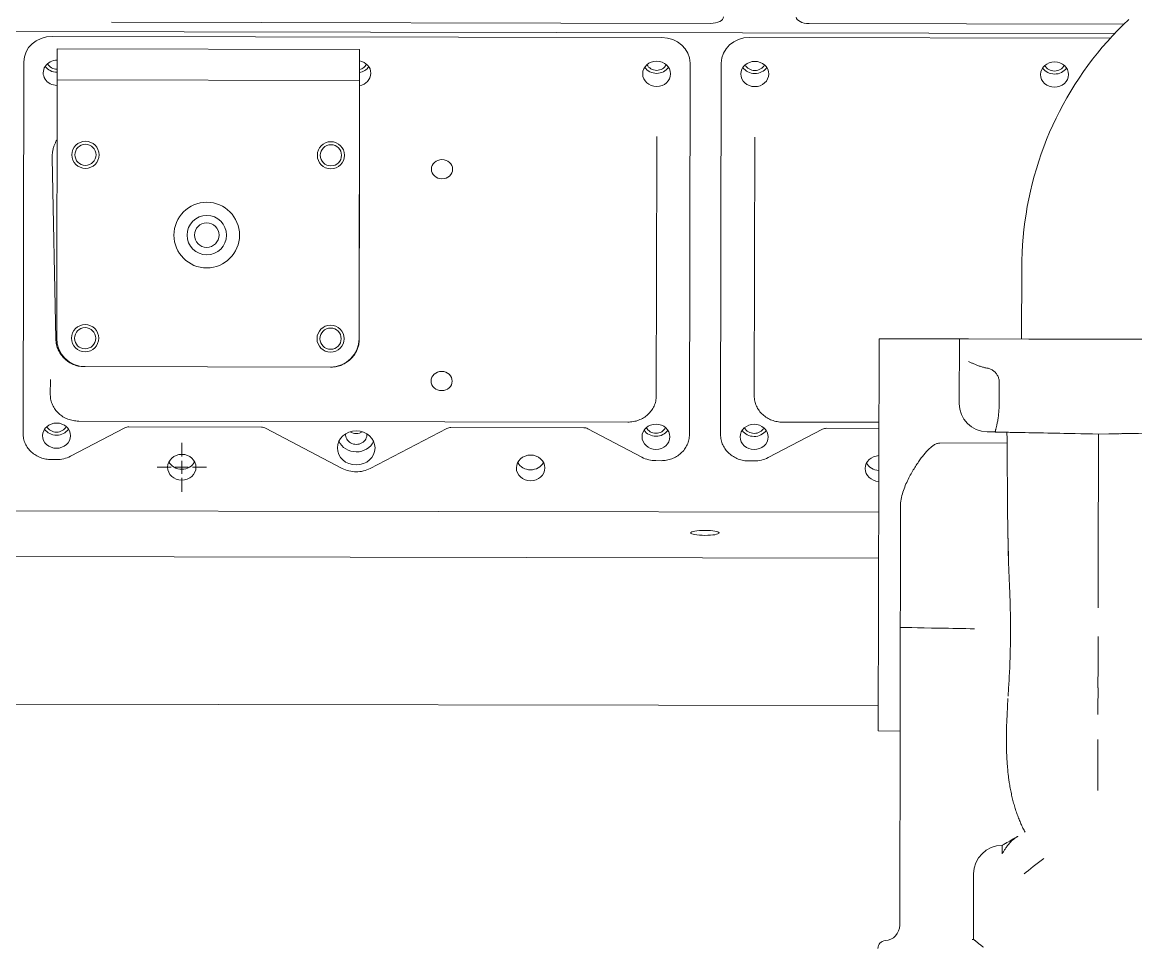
# Model space of a CAD drawing. Extents: x 766778 to 845620, y 133762 to 209800.
# Drawn here: x 785818.6 to 786249.5, y 190423.8 to 190782 of the extents above; entities that cross this region are included whole.
import ezdxf

# ---------------------------------------------------------------- set-up
doc = ezdxf.new("R2010")
doc.units = 0
doc.header["$MEASUREMENT"] = 0
doc.linetypes.add('CENTER', pattern=[2, 1.25, -0.25, 0.25, -0.25])
doc.layers.get('0').update_dxf_attribs({"color": 1, "linetype": 'CONTINUOUS'})
doc.layers.add('CENTER_LINES', color=1, linetype='CENTER')
doc.layers.add('LA-4748_SHOWN', color=2, linetype='CONTINUOUS', lineweight=53)

# ---------------------------------------------------------------- blocks, each defined once
blk = doc.blocks.new('ENGINE')
at = {"layer": 'CENTER_LINES', "color": 253, "linetype": 'Continuous', "lineweight": 5}
for p, q in [((944829.9, 205307.29), (944829.93, 205312.66)), ((944820.38, 205303.21), (944825.76, 205303.18)), ((944827.38, 205303.17), (944832.38, 205303.15)), ((944829.86, 205300.66), (944829.89, 205305.66)), ((944834.01, 205303.14), (944839.38, 205303.11)), ((944829.85, 205299.03), (944829.83, 205293.66))]:
    blk.add_line(p, q, dxfattribs=at)
at = {"layer": 'LA-4748_SHOWN', "color": 252, "lineweight": 5}
for p, q in [((945191.52, 205469.85), (943712.28, 205477.63)), ((945035.15, 205474.29), (944803.28, 205475.51)), ((945195.11, 205473.45), (945073.28, 205474.09)), ((945197.02, 205475.25), (945194.85, 205473.2)), ((944780.25, 205470.14), (945016.25, 205468.89)), ((945192.74, 205471.1), (945190.67, 205468.95)), ((945194.85, 205473.2), (945192.74, 205471.1)), ((945050.25, 205468.76), (945189.81, 205468.03)), ((945188.66, 205466.76), (945186.69, 205464.51)), ((945190.67, 205468.95), (945188.66, 205466.76)), ((944781.64, 205353.29), (944782.23, 205465.29)), ((944782.23, 205465.29), (944899.23, 205464.68)), ((944898.64, 205352.68), (944899.23, 205464.68)), ((945184.78, 205462.22), (945182.92, 205459.89)), ((945186.69, 205464.51), (945184.78, 205462.22)), ((944768.5, 205316.48), (944769.26, 205460.27)), ((945026.39, 205315.12), (945027.14, 205458.92)), ((945038.44, 205315.06), (945039.2, 205458.85)), ((945181.11, 205457.51), (945179.36, 205455.09)), ((945182.92, 205459.89), (945181.11, 205457.51)), ((944782.16, 205453.29), (944899.16, 205452.68)), ((945177.67, 205452.63), (945176.03, 205450.13)), ((945179.36, 205455.09), (945177.67, 205452.63)), ((945176.03, 205450.13), (945174.45, 205447.59)), ((945172.93, 205445.02), (945171.46, 205442.41)), ((945174.45, 205447.59), (945172.93, 205445.02)), ((945170.06, 205439.76), (945168.71, 205437.09)), ((945171.46, 205442.41), (945170.06, 205439.76)), ((945168.71, 205437.09), (945167.43, 205434.38)), ((945166.21, 205431.65), (945165.04, 205428.88)), ((945167.43, 205434.38), (945166.21, 205431.65)), ((944780.56, 205426.75), (944780.48, 205426.44)), ((944780.64, 205427.05), (944780.56, 205426.75)), ((944780.73, 205427.34), (944780.64, 205427.05)), ((944780.83, 205427.62), (944780.73, 205427.34)), ((944780.93, 205427.9), (944780.83, 205427.62)), ((944781.03, 205428.18), (944780.93, 205427.9)), ((944781.14, 205428.45), (944781.03, 205428.18)), ((944781.26, 205428.72), (944781.14, 205428.45)), ((944781.38, 205428.98), (944781.26, 205428.72)), ((944781.5, 205429.23), (944781.38, 205428.98)), ((944781.63, 205429.49), (944781.5, 205429.23)), ((944781.76, 205429.73), (944781.63, 205429.49)), ((944781.9, 205429.98), (944781.76, 205429.73)), ((944782.04, 205430.22), (944781.9, 205429.98)), ((945014.12, 205424.6), (945014.15, 205430.51)), ((945051.52, 205330.04), (945052.05, 205430.21)), ((945165.04, 205428.88), (945163.95, 205426.09)), ((944780.13, 205423.76), (944780.12, 205423.39)), ((944780.12, 205423.39), (944780.12, 205423.01)), ((944780.12, 205423.01), (944781.3, 205353.05)), ((944780.15, 205424.12), (944780.13, 205423.76)), ((944780.17, 205424.48), (944780.15, 205424.12)), ((944780.2, 205424.83), (944780.17, 205424.48)), ((944780.25, 205425.16), (944780.2, 205424.83)), ((944780.29, 205425.5), (944780.25, 205425.16)), ((944780.35, 205425.82), (944780.29, 205425.5)), ((944780.41, 205426.13), (944780.35, 205425.82)), ((944780.48, 205426.44), (944780.41, 205426.13)), ((944898.75, 205352.68), (944899.12, 205422.69)), ((944899.02, 205424.46), (944899.02, 205424.53)), ((944899.03, 205424.38), (944899.02, 205424.46)), ((944899.04, 205424.31), (944899.03, 205424.38)), ((944899.05, 205424.24), (944899.04, 205424.31)), ((944899.06, 205424.16), (944899.05, 205424.24)), ((944899.06, 205424.09), (944899.06, 205424.16)), ((944899.07, 205424.01), (944899.06, 205424.09)), ((944899.08, 205423.94), (944899.07, 205424.01)), ((944899.08, 205423.86), (944899.08, 205423.94)), ((944899.09, 205423.79), (944899.08, 205423.86)), ((944899.09, 205423.71), (944899.09, 205423.79)), ((944899.1, 205423.64), (944899.09, 205423.71)), ((944899.1, 205423.56), (944899.1, 205423.64)), ((944899.1, 205423.48), (944899.1, 205423.56)), ((944899.11, 205423.4), (944899.1, 205423.48)), ((944899.11, 205423.33), (944899.11, 205423.4)), ((944899.11, 205423.25), (944899.11, 205423.33)), ((944899.12, 205423.17), (944899.11, 205423.25)), ((944899.12, 205423.09), (944899.12, 205423.17)), ((944899.12, 205423.01), (944899.12, 205423.09)), ((944899.12, 205422.93), (944899.12, 205423.01)), ((944899.12, 205422.85), (944899.12, 205422.93)), ((944899.12, 205422.77), (944899.12, 205422.85)), ((944899.12, 205422.69), (944899.12, 205422.77)), ((945013.62, 205330.14), (945014.12, 205424.6)), ((945162.91, 205423.28), (945161.94, 205420.44)), ((945163.95, 205426.09), (945162.91, 205423.28)), ((945161.94, 205420.44), (945161.03, 205417.58)), ((945160.19, 205414.7), (945159.41, 205411.8)), ((945161.03, 205417.58), (945160.19, 205414.7)), ((945159.41, 205411.8), (945158.7, 205408.89)), ((945158.05, 205405.96), (945157.47, 205403.01)), ((945158.7, 205408.89), (945158.05, 205405.96)), ((945157.47, 205403.01), (945156.95, 205400.05)), ((945156.5, 205397.08), (945156.12, 205394.1)), ((945156.95, 205400.05), (945156.5, 205397.08)), ((945156.12, 205394.1), (945155.8, 205391.11)), ((945155.55, 205388.12), (945155.36, 205385.12)), ((945155.8, 205391.11), (945155.55, 205388.12)), ((945155.36, 205385.12), (945155.25, 205382.11)), ((945155.25, 205382.11), (945155.2, 205379.11)), ((945155.2, 205379.11), (945155.05, 205351.65)), ((944781.3, 205353.05), (944781.33, 205352.43)), ((944781.33, 205352.43), (944781.39, 205351.85)), ((944781.39, 205351.85), (944781.47, 205351.29)), ((944781.47, 205351.29), (944781.58, 205350.75)), ((944781.58, 205350.75), (944781.71, 205350.24)), ((944781.71, 205350.24), (944781.86, 205349.75)), ((944781.86, 205349.75), (944782.03, 205349.28)), ((944782.03, 205349.28), (944782.22, 205348.83)), ((944898.04, 205348.84), (944898.22, 205349.31)), ((944898.22, 205349.31), (944898.37, 205349.81)), ((944898.37, 205349.81), (944898.5, 205350.33)), ((944898.5, 205350.33), (944898.6, 205350.87)), ((944898.6, 205350.87), (944898.68, 205351.45)), ((944898.68, 205351.45), (944898.73, 205352.05)), ((944898.73, 205352.05), (944898.75, 205352.68)), ((945134.55, 205351.76), (945157.84, 205351.63)), ((944782.22, 205348.83), (944782.43, 205348.39)), ((944782.43, 205348.39), (944782.65, 205347.97)), ((944782.65, 205347.97), (944782.88, 205347.56)), ((944782.88, 205347.56), (944783.13, 205347.17)), ((944783.13, 205347.17), (944783.39, 205346.79)), ((944783.39, 205346.79), (944783.67, 205346.43)), ((944783.67, 205346.43), (944783.96, 205346.08)), ((944783.96, 205346.08), (944784.26, 205345.74)), ((944784.26, 205345.74), (944784.57, 205345.41)), ((944784.57, 205345.41), (944784.9, 205345.1)), ((944784.9, 205345.1), (944785.25, 205344.8)), ((944785.25, 205344.8), (944785.6, 205344.52)), ((944895.15, 205344.6), (944895.48, 205344.91)), ((944895.48, 205344.91), (944895.8, 205345.24)), ((944895.8, 205345.24), (944896.11, 205345.58)), ((944896.11, 205345.58), (944896.4, 205345.94)), ((944896.4, 205345.94), (944896.68, 205346.31)), ((944896.68, 205346.31), (944896.94, 205346.7)), ((944896.94, 205346.7), (944897.19, 205347.09)), ((944897.19, 205347.09), (944897.43, 205347.51)), ((944897.43, 205347.51), (944897.65, 205347.93)), ((944897.65, 205347.93), (944897.85, 205348.38)), ((944897.85, 205348.38), (944898.04, 205348.84)), ((944785.6, 205344.52), (944785.97, 205344.25)), ((944785.97, 205344.25), (944786.35, 205343.99)), ((944786.35, 205343.99), (944786.75, 205343.75)), ((944786.75, 205343.75), (944787.16, 205343.52)), ((944787.16, 205343.52), (944787.58, 205343.3)), ((944787.58, 205343.3), (944788.02, 205343.11)), ((944788.02, 205343.11), (944788.48, 205342.92)), ((944788.48, 205342.92), (944788.95, 205342.75)), ((944788.95, 205342.75), (944789.44, 205342.61)), ((944789.44, 205342.61), (944789.95, 205342.48)), ((944789.95, 205342.48), (944790.49, 205342.38)), ((944790.49, 205342.38), (944791.05, 205342.3)), ((944791.05, 205342.3), (944791.64, 205342.26)), ((944791.64, 205342.26), (944792.26, 205342.24)), ((944792.26, 205342.24), (944887.68, 205341.74)), ((944887.68, 205341.74), (944888.31, 205341.75)), ((944888.31, 205341.75), (944888.91, 205341.79)), ((944888.91, 205341.79), (944889.48, 205341.86)), ((944889.48, 205341.86), (944890.03, 205341.96)), ((944890.03, 205341.96), (944890.55, 205342.09)), ((944890.55, 205342.09), (944891.05, 205342.23)), ((944891.05, 205342.23), (944891.53, 205342.4)), ((944891.53, 205342.4), (944891.99, 205342.59)), ((944891.99, 205342.59), (944892.43, 205342.79)), ((944892.43, 205342.79), (944892.86, 205343)), ((944892.86, 205343), (944893.28, 205343.23)), ((944893.28, 205343.23), (944893.68, 205343.48)), ((944893.68, 205343.48), (944894.07, 205343.74)), ((944894.07, 205343.74), (944894.44, 205344.01)), ((944894.44, 205344.01), (944894.8, 205344.3)), ((944894.8, 205344.3), (944895.15, 205344.6)), ((945136.9, 205341.99), (945136.62, 205342.11)), ((945137.19, 205341.87), (945136.9, 205341.99)), ((945137.48, 205341.75), (945137.19, 205341.87)), ((945137.77, 205341.63), (945137.48, 205341.75)), ((945138.07, 205341.52), (945137.77, 205341.63)), ((945138.36, 205341.4), (945138.07, 205341.52)), ((945138.67, 205341.29), (945138.36, 205341.4)), ((945138.97, 205341.17), (945138.67, 205341.29)), ((945139.28, 205341.07), (945138.97, 205341.17)), ((945139.59, 205340.96), (945139.28, 205341.07)), ((945139.91, 205340.86), (945139.59, 205340.96)), ((945140.23, 205340.77), (945139.91, 205340.86)), ((945140.55, 205340.68), (945140.23, 205340.77)), ((945140.87, 205340.61), (945140.55, 205340.68)), ((945141.2, 205340.54), (945140.87, 205340.61)), ((945141.53, 205340.49), (945141.2, 205340.54)), ((945142.06, 205340.38), (945141.73, 205340.45)), ((945142.39, 205340.29), (945142.06, 205340.38)), ((944779.1, 205331.37), (944779.14, 205337.29)), ((945142.7, 205340.18), (945142.39, 205340.29)), ((945143, 205340.06), (945142.7, 205340.18)), ((945143.3, 205339.91), (945143, 205340.06)), ((945143.59, 205339.76), (945143.3, 205339.91)), ((945143.87, 205339.58), (945143.59, 205339.76)), ((945144.14, 205339.39), (945143.87, 205339.58)), ((945144.4, 205339.19), (945144.14, 205339.39)), ((945144.64, 205338.97), (945144.4, 205339.19)), ((945144.87, 205338.74), (945144.64, 205338.97)), ((945145.09, 205338.51), (945144.87, 205338.74)), ((945145.28, 205338.26), (945145.09, 205338.51)), ((945145.47, 205338), (945145.28, 205338.26)), ((945145.63, 205337.72), (945145.47, 205338)), ((945145.79, 205337.44), (945145.63, 205337.72)), ((945145.92, 205337.15), (945145.79, 205337.44)), ((945146.04, 205336.85), (945145.92, 205337.15)), ((945146.14, 205336.55), (945146.04, 205336.85)), ((945146.22, 205336.25), (945146.14, 205336.55)), ((945146.29, 205335.94), (945146.22, 205336.25)), ((945146.33, 205335.64), (945146.29, 205335.94)), ((945146.32, 205326.75), (945146.36, 205335.02)), ((945146.35, 205335.33), (945146.33, 205335.64)), ((945146.36, 205335.02), (945146.35, 205335.33)), ((944779.12, 205330.87), (944779.1, 205331.37)), ((944779.15, 205330.37), (944779.12, 205330.87)), ((944779.22, 205329.87), (944779.15, 205330.37)), ((944779.31, 205329.37), (944779.22, 205329.87)), ((944779.43, 205328.88), (944779.31, 205329.37)), ((944779.57, 205328.4), (944779.43, 205328.88)), ((944779.74, 205327.92), (944779.57, 205328.4)), ((944779.93, 205327.46), (944779.74, 205327.92)), ((944780.15, 205327), (944779.93, 205327.46)), ((944780.39, 205326.55), (944780.15, 205327)), ((944780.66, 205326.11), (944780.39, 205326.55)), ((944780.95, 205325.69), (944780.66, 205326.11)), ((944781.26, 205325.28), (944780.95, 205325.69)), ((944781.59, 205324.89), (944781.26, 205325.28)), ((944781.94, 205324.51), (944781.59, 205324.89)), ((944782.31, 205324.15), (944781.94, 205324.51)), ((944782.7, 205323.81), (944782.31, 205324.15)), ((944783.11, 205323.48), (944782.7, 205323.81)), ((944783.53, 205323.18), (944783.11, 205323.48)), ((944783.97, 205322.89), (944783.53, 205323.18)), ((945146.09, 205322.8), (945146.14, 205323.29)), ((945146.14, 205323.29), (945146.19, 205323.78)), ((945146.19, 205323.78), (945146.23, 205324.28)), ((945146.23, 205324.28), (945146.26, 205324.77)), ((945146.26, 205324.77), (945146.28, 205325.26)), ((945146.28, 205325.26), (945146.3, 205325.76)), ((945146.3, 205325.76), (945146.31, 205326.25)), ((945146.31, 205326.25), (945146.32, 205326.75)), ((944784.43, 205322.62), (944783.97, 205322.89)), ((944784.89, 205322.38), (944784.43, 205322.62)), ((944785.37, 205322.15), (944784.89, 205322.38)), ((944785.86, 205321.95), (944785.37, 205322.15)), ((944786.36, 205321.77), (944785.86, 205321.95)), ((944786.87, 205321.62), (944786.36, 205321.77)), ((944787.38, 205321.48), (944786.87, 205321.62)), ((944787.91, 205321.37), (944787.38, 205321.48)), ((944788.44, 205321.29), (944787.91, 205321.37)), ((944788.97, 205321.22), (944788.44, 205321.29)), ((944789.5, 205321.18), (944788.97, 205321.22)), ((944790.04, 205321.17), (944789.5, 205321.18)), ((944790.04, 205321.17), (945002.58, 205320.05)), ((944809.03, 205318.82), (944808.62, 205318.75)), ((944809.44, 205318.84), (944809.03, 205318.82)), ((944860.81, 205318.57), (944809.44, 205318.84)), ((945145.42, 205318.62), (945145.49, 205318.97)), ((945145.49, 205318.97), (945145.56, 205319.33)), ((945145.56, 205319.33), (945145.63, 205319.71)), ((945145.63, 205319.71), (945145.71, 205320.1)), ((945145.71, 205320.1), (945145.78, 205320.52)), ((945145.78, 205320.52), (945145.85, 205320.95)), ((945145.85, 205320.95), (945145.91, 205321.39)), ((945145.91, 205321.39), (945145.98, 205321.85)), ((945145.98, 205321.85), (945146.04, 205322.32)), ((945146.04, 205322.32), (945146.09, 205322.8)), ((944768.51, 205315.97), (944768.5, 205316.48)), ((944768.55, 205315.47), (944768.51, 205315.97)), ((944768.61, 205314.96), (944768.55, 205315.47)), ((944768.71, 205314.47), (944768.61, 205314.96)), ((944807.87, 205318.47), (944786.8, 205307.59)), ((944808.23, 205318.63), (944807.87, 205318.47)), ((944808.62, 205318.75), (944808.23, 205318.63)), ((945141.79, 205315.77), (945144.7, 205315.76)), ((945144.7, 205315.78), (945144.71, 205315.82)), ((945144.7, 205315.76), (945144.7, 205315.78)), ((945144.7, 205315.7), (945144.7, 205315.76)), ((945144.71, 205315.82), (945144.73, 205315.88)), ((945144.73, 205315.88), (945144.76, 205315.96)), ((945144.76, 205315.96), (945144.79, 205316.07)), ((945144.79, 205316.07), (945144.82, 205316.2)), ((945144.82, 205316.2), (945144.86, 205316.35)), ((945144.86, 205316.35), (945144.91, 205316.52)), ((945144.91, 205316.52), (945144.96, 205316.71)), ((945144.96, 205316.71), (945145.01, 205316.93)), ((945145.01, 205316.93), (945145.07, 205317.16)), ((945145.07, 205317.16), (945145.14, 205317.42)), ((945145.14, 205317.42), (945145.2, 205317.69)), ((945145.2, 205317.69), (945145.27, 205317.98)), ((945145.27, 205317.98), (945145.34, 205318.3)), ((945145.34, 205318.3), (945145.42, 205318.62)), ((945146.05, 205315.67), (945145.91, 205315.68)), ((945146.19, 205315.67), (945146.05, 205315.67)), ((945146.19, 205315.67), (945146.47, 205315.66)), ((945146.62, 205315.66), (945146.47, 205315.66)), ((945146.76, 205315.66), (945146.62, 205315.66)), ((945146.76, 205315.66), (945147.04, 205315.65)), ((945147.18, 205315.65), (945147.04, 205315.65)), ((945147.18, 205315.65), (945148.59, 205315.61)), ((945148.73, 205315.61), (945148.59, 205315.61)), ((945148.87, 205315.61), (945148.73, 205315.61)), ((945149.01, 205315.61), (945148.87, 205315.61)), ((945149.15, 205315.6), (945149.01, 205315.61)), ((945149.29, 205315.6), (945149.15, 205315.6)), ((945149.31, 205312.97), (945149.29, 205315.6)), ((944768.83, 205313.97), (944768.71, 205314.47)), ((944768.97, 205313.49), (944768.83, 205313.97)), ((944769.14, 205313.01), (944768.97, 205313.49)), ((944769.34, 205312.54), (944769.14, 205313.01)), ((944769.56, 205312.08), (944769.34, 205312.54)), ((944769.81, 205311.63), (944769.56, 205312.08)), ((944770.08, 205311.2), (944769.81, 205311.63)), ((944770.37, 205310.78), (944770.08, 205311.2)), ((944770.68, 205310.37), (944770.37, 205310.78)), ((945123.32, 205311.48), (945149.32, 205311.48)), ((945149.33, 205310.34), (945149.31, 205312.97)), ((945149.34, 205307.69), (945149.33, 205310.34)), ((945149.35, 205305.03), (945149.34, 205307.69)), ((945149.36, 205302.37), (945149.35, 205305.03)), ((945149.36, 205299.7), (945149.36, 205302.37)), ((945149.37, 205297.03), (945149.36, 205299.7)), ((945149.38, 205294.35), (945149.37, 205297.03)), ((945149.4, 205288.5), (945149.38, 205293.51)), ((945184.58, 205293.69), (945184.58, 205294.17)), ((945184.58, 205293.41), (945184.58, 205293.69)), ((945099.53, 205284.79), (944141.48, 205289.83)), ((945149.43, 205283.49), (945149.4, 205288.5)), ((945149.46, 205280.06), (945149.43, 205283.49)), ((945149.5, 205276.62), (945149.46, 205280.06)), ((945184.49, 205276.48), (945184.53, 205283.36)), ((945149.57, 205272.03), (945149.5, 205276.62)), ((945184.38, 205256.45), (945184.49, 205276.48)), ((945149.66, 205267.43), (945149.57, 205272.03)), ((945149.62, 205271.57), (945149.61, 205271.12)), ((945149.63, 205272.88), (945149.62, 205272.45)), ((945149.62, 205272.45), (945149.62, 205272.01)), ((945149.62, 205272.01), (945149.62, 205271.57)), ((945149.64, 205273.31), (945149.63, 205272.88)), ((945149.66, 205274.17), (945149.64, 205273.74)), ((945149.64, 205273.74), (945149.64, 205273.31)), ((945149.67, 205274.59), (945149.66, 205274.17)), ((945099.44, 205267.1), (944291.45, 205271.35)), ((945149.61, 205271.12), (945149.61, 205270.67)), ((945149.61, 205270.67), (945149.62, 205270.22)), ((945149.62, 205270.22), (945149.62, 205269.77)), ((945149.62, 205269.77), (945149.62, 205269.31)), ((945149.62, 205269.31), (945149.63, 205268.84)), ((945149.63, 205268.84), (945149.64, 205268.38)), ((945149.64, 205268.38), (945149.65, 205267.91)), ((945149.65, 205267.91), (945149.66, 205267.43)), ((945149.66, 205267.43), (945149.67, 205266.96)), ((945149.67, 205266.96), (945149.68, 205266.48)), ((945149.68, 205266.48), (945149.69, 205266)), ((945149.69, 205266), (945149.71, 205265.51)), ((945149.71, 205265.51), (945149.72, 205265.02)), ((945149.72, 205265.02), (945149.74, 205264.53)), ((945149.74, 205264.53), (945149.75, 205264.03)), ((945149.75, 205264.03), (945149.77, 205263.53)), ((945149.77, 205263.53), (945149.79, 205263.03)), ((945149.79, 205263.03), (945149.81, 205262.52)), ((945149.81, 205262.52), (945149.83, 205262.01)), ((945149.83, 205262.01), (945149.85, 205261.5)), ((945149.85, 205261.5), (945149.87, 205260.98)), ((945149.87, 205260.98), (945149.89, 205260.46)), ((945149.89, 205260.46), (945149.91, 205259.94)), ((945149.91, 205259.94), (945149.93, 205259.42)), ((945149.93, 205259.42), (945149.95, 205258.89)), ((945149.95, 205258.89), (945149.98, 205258.35)), ((945149.98, 205258.35), (945150, 205257.82)), ((945150, 205257.82), (945150.02, 205257.28)), ((945150.05, 205256.63), (945150.06, 205256.27)), ((945150.06, 205256.27), (945150.08, 205255.9)), ((945150.08, 205255.9), (945150.09, 205255.53)), ((945150.09, 205255.53), (945150.1, 205255.17)), ((945150.1, 205255.17), (945150.12, 205254.8)), ((945150.12, 205254.8), (945150.13, 205254.44)), ((945150.13, 205254.44), (945150.14, 205254.07)), ((945184.36, 205252.06), (945184.38, 205256.45)), ((945150.14, 205254.07), (945150.16, 205253.71)), ((945150.16, 205253.71), (945150.17, 205253.34)), ((945150.17, 205253.34), (945150.18, 205252.97)), ((945150.18, 205252.97), (945150.19, 205252.61)), ((945150.19, 205252.61), (945150.21, 205252.24)), ((945150.21, 205252.24), (945150.22, 205251.88)), ((945150.22, 205251.88), (945150.23, 205251.51)), ((945150.23, 205251.51), (945150.24, 205251.15)), ((945150.24, 205251.15), (945150.25, 205250.78)), ((945150.25, 205250.78), (945150.26, 205250.42)), ((945150.26, 205250.42), (945150.27, 205250.06)), ((945150.27, 205250.06), (945150.28, 205249.69)), ((945184.35, 205249.51), (945184.36, 205251.7)), ((945184.36, 205251.7), (945184.36, 205252.06)), ((945150.28, 205249.69), (945150.29, 205249.33)), ((945150.29, 205249.33), (945150.3, 205248.96)), ((945150.3, 205248.96), (945150.31, 205248.6)), ((945150.31, 205248.6), (945150.32, 205248.24)), ((945150.32, 205248.24), (945150.32, 205247.87)), ((945184.34, 205247.69), (945184.35, 205249.15)), ((945184.34, 205247.69), (945184.34, 205247.49)), ((945184.35, 205249.15), (945184.35, 205249.51)), ((945184.07, 205196.1), (945184.07, 205196.49)), ((945184.07, 205195.69), (945184.07, 205196.1)), ((945184.07, 205195.28), (945184.07, 205195.69)), ((945184.07, 205194.86), (945184.07, 205195.28)), ((945184.07, 205194.44), (945184.07, 205194.86)), ((945184.07, 205194.01), (945184.07, 205194.44)), ((945184.07, 205193.57), (945184.07, 205194.01)), ((945184.04, 205189.8), (945184.05, 205190.29)), ((945184.04, 205189.3), (945184.04, 205189.8)), ((945184.05, 205191.26), (945184.06, 205191.73)), ((945184.05, 205190.78), (945184.05, 205191.26)), ((945184.05, 205190.29), (945184.05, 205190.78)), ((945184.06, 205192.2), (945184.07, 205192.66)), ((945184.06, 205191.73), (945184.06, 205192.2)), ((945184.07, 205193.12), (945184.07, 205193.57)), ((945184.07, 205192.66), (945184.07, 205193.12)), ((945184.01, 205184.68), (945184.02, 205185.21)), ((945184.02, 205186.25), (945184.03, 205186.77)), ((945184.02, 205185.73), (945184.02, 205186.25)), ((945184.02, 205185.21), (945184.02, 205185.73)), ((945184.03, 205188.3), (945184.04, 205188.81)), ((945184.03, 205187.8), (945184.03, 205188.3)), ((945184.03, 205187.28), (945184.03, 205187.8)), ((945184.03, 205186.77), (945184.03, 205187.28)), ((945184.04, 205188.81), (945184.04, 205189.3)), ((945183.98, 205180.88), (945183.99, 205181.44)), ((945183.99, 205182.53), (945184, 205183.08)), ((945183.99, 205181.99), (945183.99, 205182.53)), ((945183.99, 205181.44), (945183.99, 205181.99)), ((945184, 205183.61), (945184.01, 205184.15)), ((945184, 205183.08), (945184, 205183.61)), ((945184.01, 205184.15), (945184.01, 205184.68)), ((945183.97, 205178.03), (945183.98, 205178.61)), ((945183.97, 205177.45), (945183.97, 205178.03)), ((945183.97, 205176.86), (945183.97, 205177.45)), ((945183.98, 205180.32), (945183.98, 205180.88)), ((945183.98, 205179.75), (945183.98, 205180.32)), ((945183.98, 205179.18), (945183.98, 205179.75)), ((945183.98, 205178.61), (945183.98, 205179.18))]:
    blk.add_line(p, q, dxfattribs=at)
at = {"layer": 'LA-4748_SHOWN', "color": 253, "lineweight": 5}
for p, q in [((945099.09, 205200.26), (945099.89, 205351.94)), ((945099.89, 205351.94), (945130.98, 205351.78)), ((945130.85, 205326.83), (945130.98, 205351.78)), ((945134.75, 205342.89), (945134.5, 205342.99)), ((945135, 205342.79), (945134.75, 205342.89)), ((945135.26, 205342.69), (945135, 205342.79)), ((945135.53, 205342.58), (945135.26, 205342.69)), ((945135.79, 205342.46), (945135.53, 205342.58)), ((945136.06, 205342.35), (945135.79, 205342.46)), ((945136.34, 205342.23), (945136.06, 205342.35)), ((945136.62, 205342.11), (945136.34, 205342.23)), ((945013.27, 205327.65), (945013.12, 205327.17)), ((945013.39, 205328.14), (945013.27, 205327.65)), ((945013.49, 205328.63), (945013.39, 205328.14)), ((945013.56, 205329.13), (945013.49, 205328.63)), ((945013.6, 205329.63), (945013.56, 205329.13)), ((945013.62, 205330.14), (945013.6, 205329.63)), ((945051.52, 205330.04), (945051.53, 205329.53)), ((945051.53, 205329.53), (945051.57, 205329.02)), ((945051.57, 205329.02), (945051.64, 205328.52)), ((945051.64, 205328.52), (945051.73, 205328.02)), ((945051.73, 205328.02), (945051.85, 205327.52)), ((945051.85, 205327.52), (945052, 205327.03)), ((945010.71, 205323.31), (945010.33, 205322.95)), ((945011.06, 205323.68), (945010.71, 205323.31)), ((945011.4, 205324.07), (945011.06, 205323.68)), ((945011.71, 205324.47), (945011.4, 205324.07)), ((945012.01, 205324.89), (945011.71, 205324.47)), ((945012.28, 205325.33), (945012.01, 205324.89)), ((945012.53, 205325.77), (945012.28, 205325.33)), ((945012.75, 205326.23), (945012.53, 205325.77)), ((945012.95, 205326.69), (945012.75, 205326.23)), ((945013.12, 205327.17), (945012.95, 205326.69)), ((945052, 205327.03), (945052.17, 205326.55)), ((945052.17, 205326.55), (945052.37, 205326.08)), ((945052.37, 205326.08), (945052.59, 205325.62)), ((945052.59, 205325.62), (945052.83, 205325.17)), ((945052.83, 205325.17), (945053.1, 205324.73)), ((945053.1, 205324.73), (945053.4, 205324.31)), ((945053.4, 205324.31), (945053.71, 205323.9)), ((945053.71, 205323.9), (945054.05, 205323.51)), ((945054.05, 205323.51), (945054.4, 205323.13)), ((945054.4, 205323.13), (945054.78, 205322.77)), ((945003.12, 205320.06), (945002.58, 205320.05)), ((945003.65, 205320.09), (945003.12, 205320.06)), ((945004.18, 205320.15), (945003.65, 205320.09)), ((945004.71, 205320.23), (945004.18, 205320.15)), ((945005.23, 205320.34), (945004.71, 205320.23)), ((945005.75, 205320.46), (945005.23, 205320.34)), ((945006.26, 205320.61), (945005.75, 205320.46)), ((945006.76, 205320.79), (945006.26, 205320.61)), ((945007.25, 205320.99), (945006.76, 205320.79)), ((945007.73, 205321.21), (945007.25, 205320.99)), ((945008.2, 205321.45), (945007.73, 205321.21)), ((945008.66, 205321.71), (945008.2, 205321.45)), ((945009.1, 205321.99), (945008.66, 205321.71)), ((945009.53, 205322.29), (945009.1, 205321.99)), ((945009.94, 205322.61), (945009.53, 205322.29)), ((945010.33, 205322.95), (945009.94, 205322.61)), ((945054.78, 205322.77), (945055.17, 205322.43)), ((945055.17, 205322.43), (945055.58, 205322.11)), ((945055.58, 205322.11), (945056, 205321.8)), ((945056, 205321.8), (945056.44, 205321.52)), ((945056.44, 205321.52), (945056.89, 205321.26)), ((945056.89, 205321.26), (945057.36, 205321.02)), ((945057.36, 205321.02), (945057.84, 205320.79)), ((945057.84, 205320.79), (945058.32, 205320.6)), ((945058.32, 205320.6), (945058.82, 205320.42)), ((945058.82, 205320.42), (945059.33, 205320.26)), ((945059.33, 205320.26), (945059.84, 205320.13)), ((945059.84, 205320.13), (945060.36, 205320.03)), ((945060.36, 205320.03), (945060.88, 205319.94)), ((945060.88, 205319.94), (945061.41, 205319.88)), ((945061.41, 205319.88), (945061.94, 205319.84)), ((945061.94, 205319.84), (945062.47, 205319.83)), ((945062.47, 205319.83), (945099.72, 205319.63)), ((944861.23, 205318.55), (944860.81, 205318.57)), ((944861.63, 205318.47), (944861.23, 205318.55)), ((944862.02, 205318.35), (944861.63, 205318.47)), ((944862.38, 205318.19), (944862.02, 205318.35)), ((944891.97, 205302.5), (944862.38, 205318.19)), ((944932.53, 205317.82), (944902.77, 205302.45)), ((944932.89, 205317.98), (944932.53, 205317.82)), ((944933.28, 205318.09), (944932.89, 205317.98)), ((944933.69, 205318.17), (944933.28, 205318.09)), ((944934.1, 205318.19), (944933.69, 205318.17)), ((944985.47, 205317.92), (944934.1, 205318.19)), ((944985.89, 205317.89), (944985.47, 205317.92)), ((944986.29, 205317.82), (944985.89, 205317.89)), ((944986.68, 205317.69), (944986.29, 205317.82)), ((944987.04, 205317.53), (944986.68, 205317.69)), ((945008, 205306.43), (944987.04, 205317.53)), ((945026.37, 205314.62), (945026.33, 205314.11)), ((945026.39, 205315.12), (945026.37, 205314.62)), ((945038.45, 205314.55), (945038.44, 205315.06)), ((945038.49, 205314.04), (945038.45, 205314.55)), ((945077.88, 205317), (945056.82, 205306.13)), ((945078.24, 205317.16), (945077.88, 205317)), ((945078.63, 205317.28), (945078.24, 205317.16)), ((945079.04, 205317.35), (945078.63, 205317.28)), ((945079.45, 205317.37), (945079.04, 205317.35)), ((945099.7, 205317.27), (945079.45, 205317.37)), ((944771.01, 205309.98), (944770.68, 205310.37)), ((945025.03, 205310.29), (945024.75, 205309.86)), ((945025.28, 205310.74), (945025.03, 205310.29)), ((945025.5, 205311.19), (945025.28, 205310.74)), ((945025.71, 205311.66), (945025.5, 205311.19)), ((945025.88, 205312.14), (945025.71, 205311.66)), ((945026.03, 205312.62), (945025.88, 205312.14)), ((945026.16, 205313.11), (945026.03, 205312.62)), ((945026.25, 205313.61), (945026.16, 205313.11)), ((945026.33, 205314.11), (945026.25, 205313.61)), ((945038.56, 205313.54), (945038.49, 205314.04)), ((945038.65, 205313.04), (945038.56, 205313.54)), ((945038.77, 205312.54), (945038.65, 205313.04)), ((945038.92, 205312.05), (945038.77, 205312.54)), ((945039.09, 205311.57), (945038.92, 205312.05)), ((945039.29, 205311.1), (945039.09, 205311.57)), ((945039.51, 205310.64), (945039.29, 205311.1)), ((945039.76, 205310.19), (945039.51, 205310.64)), ((945040.03, 205309.75), (945039.76, 205310.19)), ((945120.15, 205310.14), (945120.43, 205310.35)), ((945120.43, 205310.35), (945120.71, 205310.55)), ((945120.71, 205310.55), (945120.99, 205310.74)), ((945120.99, 205310.74), (945121.28, 205310.91)), ((945121.28, 205310.91), (945121.58, 205311.06)), ((945121.58, 205311.06), (945121.87, 205311.19)), ((945121.87, 205311.19), (945122.16, 205311.29)), ((945122.16, 205311.29), (945122.45, 205311.38)), ((945122.45, 205311.38), (945122.74, 205311.44)), ((945122.74, 205311.44), (945123.03, 205311.47)), ((945123.03, 205311.47), (945123.32, 205311.48)), ((944771.37, 205309.6), (944771.01, 205309.98)), ((944771.74, 205309.25), (944771.37, 205309.6)), ((944772.13, 205308.91), (944771.74, 205309.25)), ((944772.53, 205308.58), (944772.13, 205308.91)), ((944772.96, 205308.28), (944772.53, 205308.58)), ((944773.39, 205308), (944772.96, 205308.28)), ((944773.85, 205307.74), (944773.39, 205308)), ((944774.31, 205307.5), (944773.85, 205307.74)), ((944774.78, 205307.28), (944774.31, 205307.5)), ((944775.27, 205307.08), (944774.78, 205307.28)), ((944775.76, 205306.9), (944775.27, 205307.08)), ((944776.27, 205306.75), (944775.76, 205306.9)), ((944776.78, 205306.62), (944776.27, 205306.75)), ((944777.29, 205306.51), (944776.78, 205306.62)), ((944777.81, 205306.43), (944777.29, 205306.51)), ((944778.34, 205306.37), (944777.81, 205306.43)), ((944778.86, 205306.33), (944778.34, 205306.37)), ((944779.39, 205306.31), (944778.86, 205306.33)), ((944781.39, 205306.3), (944779.39, 205306.31)), ((944782.1, 205306.32), (944781.39, 205306.3)), ((944782.8, 205306.37), (944782.1, 205306.32)), ((944783.49, 205306.47), (944782.8, 205306.37)), ((944784.18, 205306.61), (944783.49, 205306.47)), ((944784.86, 205306.79), (944784.18, 205306.61)), ((944785.52, 205307.02), (944784.86, 205306.79)), ((944786.17, 205307.28), (944785.52, 205307.02)), ((944786.8, 205307.59), (944786.17, 205307.28)), ((945008.62, 205306.12), (945008, 205306.43)), ((945009.27, 205305.85), (945008.62, 205306.12)), ((945020.01, 205305.99), (945019.52, 205305.8)), ((945020.48, 205306.2), (945020.01, 205305.99)), ((945020.95, 205306.44), (945020.48, 205306.2)), ((945021.4, 205306.7), (945020.95, 205306.44)), ((945021.84, 205306.97), (945021.4, 205306.7)), ((945022.27, 205307.27), (945021.84, 205306.97)), ((945022.68, 205307.59), (945022.27, 205307.27)), ((945023.07, 205307.92), (945022.68, 205307.59)), ((945023.45, 205308.28), (945023.07, 205307.92)), ((945023.8, 205308.65), (945023.45, 205308.28)), ((945024.14, 205309.04), (945023.8, 205308.65)), ((945024.46, 205309.44), (945024.14, 205309.04)), ((945024.75, 205309.86), (945024.46, 205309.44)), ((945040.32, 205309.33), (945040.03, 205309.75)), ((945040.63, 205308.92), (945040.32, 205309.33)), ((945040.97, 205308.53), (945040.63, 205308.92)), ((945041.32, 205308.15), (945040.97, 205308.53)), ((945041.7, 205307.79), (945041.32, 205308.15)), ((945042.09, 205307.45), (945041.7, 205307.79)), ((945042.5, 205307.13), (945042.09, 205307.45)), ((945042.92, 205306.82), (945042.5, 205307.13)), ((945043.36, 205306.54), (945042.92, 205306.82)), ((945043.81, 205306.28), (945043.36, 205306.54)), ((945044.28, 205306.03), (945043.81, 205306.28)), ((945044.76, 205305.81), (945044.28, 205306.03)), ((945056.82, 205306.13), (945056.19, 205305.82)), ((945116.09, 205305.76), (945116.37, 205306.12)), ((945116.37, 205306.12), (945116.64, 205306.47)), ((945116.64, 205306.47), (945116.91, 205306.81)), ((945116.91, 205306.81), (945117.19, 205307.14)), ((945117.19, 205307.14), (945117.46, 205307.46)), ((945117.46, 205307.46), (945117.73, 205307.78)), ((945117.73, 205307.78), (945118, 205308.08)), ((945118, 205308.08), (945118.27, 205308.37)), ((945118.27, 205308.37), (945118.53, 205308.66)), ((945118.53, 205308.66), (945118.8, 205308.93)), ((945118.8, 205308.93), (945119.07, 205309.19)), ((945119.07, 205309.19), (945119.34, 205309.45)), ((945119.34, 205309.45), (945119.61, 205309.69)), ((945119.61, 205309.69), (945119.88, 205309.92)), ((945119.88, 205309.92), (945120.15, 205310.14)), ((944892.6, 205302.2), (944891.97, 205302.5)), ((944893.24, 205301.93), (944892.6, 205302.2)), ((944893.91, 205301.7), (944893.24, 205301.93)), ((944894.58, 205301.51), (944893.91, 205301.7)), ((944900.83, 205301.66), (944900.15, 205301.48)), ((944901.5, 205301.88), (944900.83, 205301.66)), ((944902.14, 205302.15), (944901.5, 205301.88)), ((944902.77, 205302.45), (944902.14, 205302.15)), ((945009.93, 205305.62), (945009.27, 205305.85)), ((945010.6, 205305.43), (945009.93, 205305.62)), ((945011.29, 205305.28), (945010.6, 205305.43)), ((945011.98, 205305.17), (945011.29, 205305.28)), ((945012.68, 205305.11), (945011.98, 205305.17)), ((945013.39, 205305.08), (945012.68, 205305.11)), ((945015.39, 205305.07), (945013.39, 205305.08)), ((945015.92, 205305.08), (945015.39, 205305.07)), ((945016.44, 205305.11), (945015.92, 205305.08)), ((945016.97, 205305.17), (945016.44, 205305.11)), ((945017.49, 205305.25), (945016.97, 205305.17)), ((945018.01, 205305.35), (945017.49, 205305.25)), ((945018.52, 205305.48), (945018.01, 205305.35)), ((945019.02, 205305.62), (945018.52, 205305.48)), ((945019.52, 205305.8), (945019.02, 205305.62)), ((945045.24, 205305.61), (945044.76, 205305.81)), ((945045.74, 205305.44), (945045.24, 205305.61)), ((945046.25, 205305.28), (945045.74, 205305.44)), ((945046.76, 205305.15), (945046.25, 205305.28)), ((945047.28, 205305.04), (945046.76, 205305.15)), ((945047.8, 205304.96), (945047.28, 205305.04)), ((945048.33, 205304.9), (945047.8, 205304.96)), ((945048.86, 205304.86), (945048.33, 205304.9)), ((945049.39, 205304.84), (945048.86, 205304.86)), ((945051.39, 205304.83), (945049.39, 205304.84)), ((945052.09, 205304.85), (945051.39, 205304.83)), ((945052.8, 205304.91), (945052.09, 205304.85)), ((945053.5, 205305.01), (945052.8, 205304.91)), ((945054.19, 205305.15), (945053.5, 205305.01)), ((945054.87, 205305.34), (945054.19, 205305.15)), ((945055.54, 205305.56), (945054.87, 205305.34)), ((945056.19, 205305.82), (945055.54, 205305.56)), ((945112.98, 205301.14), (945113.27, 205301.62)), ((945113.27, 205301.62), (945113.55, 205302.08)), ((945113.55, 205302.08), (945113.84, 205302.53)), ((945113.84, 205302.53), (945114.13, 205302.97)), ((945114.13, 205302.97), (945114.41, 205303.4)), ((945114.41, 205303.4), (945114.69, 205303.82)), ((945114.69, 205303.82), (945114.98, 205304.23)), ((945114.98, 205304.23), (945115.26, 205304.62)), ((945115.26, 205304.62), (945115.54, 205305.01)), ((945115.54, 205305.01), (945115.82, 205305.39)), ((945115.82, 205305.39), (945116.09, 205305.76)), ((944895.27, 205301.36), (944894.58, 205301.51)), ((944895.96, 205301.25), (944895.27, 205301.36)), ((944896.66, 205301.19), (944895.96, 205301.25)), ((944897.37, 205301.16), (944896.66, 205301.19)), ((944898.07, 205301.18), (944897.37, 205301.16)), ((944898.77, 205301.24), (944898.07, 205301.18)), ((944899.47, 205301.34), (944898.77, 205301.24)), ((944900.15, 205301.48), (944899.47, 205301.34)), ((945110.69, 205296.91), (945110.97, 205297.49)), ((945110.97, 205297.49), (945111.25, 205298.05)), ((945111.25, 205298.05), (945111.54, 205298.6)), ((945111.54, 205298.6), (945111.83, 205299.13)), ((945111.83, 205299.13), (945112.11, 205299.65)), ((945112.11, 205299.65), (945112.4, 205300.16)), ((945112.4, 205300.16), (945112.69, 205300.66)), ((945112.69, 205300.66), (945112.98, 205301.14)), ((945108.93, 205292.54), (945109.15, 205293.2)), ((945109.15, 205293.2), (945109.38, 205293.85)), ((945109.38, 205293.85), (945109.63, 205294.48)), ((945109.63, 205294.48), (945109.88, 205295.11)), ((945109.88, 205295.11), (945110.14, 205295.72)), ((945110.14, 205295.72), (945110.41, 205296.32)), ((945110.41, 205296.32), (945110.69, 205296.91)), ((945108.24, 205289.85), (945108.38, 205290.53)), ((945108.38, 205290.53), (945108.54, 205291.21)), ((945108.54, 205291.21), (945108.73, 205291.88)), ((945108.73, 205291.88), (945108.93, 205292.54)), ((945107.11, 205124.94), (945107.96, 205286.99)), ((945107.72, 205240.22), (945107.72, 205240.22)), ((945149.93, 205222.62), (945150.03, 205224.64)), ((945150.03, 205224.64), (945150.12, 205226.65)), ((945150.12, 205226.65), (945150.13, 205226.99)), ((945149.75, 205219.59), (945149.84, 205221.1)), ((945149.84, 205221.1), (945149.93, 205222.62)), ((945149.37, 205213.49), (945149.56, 205216.55)), ((945149.56, 205216.55), (945149.66, 205218.07)), ((945149.66, 205218.07), (945149.75, 205219.59)), ((945099.14, 205209.95), (944291.15, 205214.2)), ((945149.12, 205209.43), (945149.31, 205212.5)), ((945148.96, 205206.37), (945149.12, 205209.43)), ((945148.77, 205201.53), (945148.85, 205203.95)), ((945148.85, 205203.95), (945148.96, 205206.37)), ((945099.09, 205200.26), (945107.51, 205200.07)), ((945148.68, 205196.68), (945148.71, 205199.1)), ((945148.71, 205199.1), (945148.77, 205201.53)), ((945148.7, 205193.47), (945148.68, 205196.68)), ((945148.74, 205191.86), (945148.7, 205193.47)), ((945148.79, 205190.26), (945148.74, 205191.86)), ((945148.79, 205190.26), (945148.81, 205189.79)), ((945148.81, 205189.79), (945148.83, 205189.32)), ((945148.83, 205189.32), (945148.85, 205188.86)), ((945148.85, 205188.86), (945148.88, 205188.4)), ((945148.88, 205188.4), (945148.91, 205187.93)), ((945148.91, 205187.93), (945148.93, 205187.48)), ((945148.93, 205187.48), (945148.96, 205187.02)), ((945148.96, 205187.02), (945149, 205186.56)), ((945149, 205186.56), (945149.03, 205186.11)), ((945149.03, 205186.11), (945149.07, 205185.66)), ((945149.07, 205185.66), (945149.11, 205185.21)), ((945149.11, 205185.21), (945149.15, 205184.76)), ((945149.15, 205184.76), (945149.19, 205184.32)), ((945149.19, 205184.32), (945149.23, 205183.88)), ((945149.23, 205183.88), (945149.28, 205183.44)), ((945149.28, 205183.44), (945149.33, 205183)), ((945149.33, 205183), (945149.38, 205182.56)), ((945149.38, 205182.56), (945149.43, 205182.13)), ((945149.43, 205182.13), (945149.48, 205181.69)), ((945149.48, 205181.69), (945149.54, 205181.26)), ((945149.54, 205181.26), (945149.6, 205180.83)), ((945149.6, 205180.83), (945149.66, 205180.41)), ((945149.66, 205180.41), (945149.72, 205179.98)), ((945149.72, 205179.98), (945149.79, 205179.56)), ((945149.79, 205179.56), (945149.88, 205178.99)), ((945149.88, 205178.99), (945149.97, 205178.43)), ((945149.97, 205178.43), (945150.07, 205177.88)), ((945150.07, 205177.88), (945150.17, 205177.32)), ((945150.17, 205177.32), (945150.28, 205176.77)), ((945150.28, 205176.77), (945150.38, 205176.23)), ((945150.38, 205176.23), (945150.5, 205175.69)), ((945150.5, 205175.69), (945150.61, 205175.15)), ((945150.61, 205175.15), (945150.73, 205174.62)), ((945150.73, 205174.62), (945150.85, 205174.09)), ((945150.85, 205174.09), (945150.98, 205173.57)), ((945150.98, 205173.57), (945151.11, 205173.05)), ((945151.11, 205173.05), (945151.24, 205172.53)), ((945151.24, 205172.53), (945151.38, 205172.02)), ((945151.38, 205172.02), (945151.52, 205171.51)), ((945151.52, 205171.51), (945151.66, 205171.01)), ((945151.66, 205171.01), (945151.81, 205170.51)), ((945151.81, 205170.51), (945151.96, 205170.01)), ((945151.96, 205170.01), (945152.11, 205169.52)), ((945152.11, 205169.52), (945152.27, 205169.04)), ((945152.27, 205169.04), (945152.43, 205168.55)), ((945152.43, 205168.55), (945152.59, 205168.08)), ((945152.59, 205168.08), (945152.76, 205167.61)), ((945152.76, 205167.61), (945152.93, 205167.14)), ((945152.93, 205167.14), (945153.1, 205166.68)), ((945153.1, 205166.68), (945153.27, 205166.22)), ((945153.27, 205166.22), (945153.45, 205165.77)), ((945153.45, 205165.77), (945153.63, 205165.33)), ((945153.63, 205165.33), (945153.81, 205164.89)), ((945153.81, 205164.89), (945154, 205164.45)), ((945154, 205164.45), (945154.18, 205164.03)), ((945154.18, 205164.03), (945154.37, 205163.6)), ((945154.37, 205163.6), (945154.57, 205163.18)), ((945154.57, 205163.18), (945154.76, 205162.77)), ((945154.76, 205162.77), (945154.96, 205162.36)), ((945154.96, 205162.36), (945155.16, 205161.96)), ((945155.16, 205161.96), (945155.36, 205161.56)), ((945155.36, 205161.56), (945155.56, 205161.16)), ((945155.56, 205161.16), (945155.77, 205160.77)), ((945146.85, 205155.69), (945147.02, 205155.79)), ((945146.85, 205155.68), (945146.85, 205155.69)), ((945146.85, 205155.66), (945146.85, 205155.68)), ((945146.85, 205155.63), (945146.85, 205155.66)), ((945146.85, 205155.59), (945146.85, 205155.63)), ((945146.85, 205155.53), (945146.85, 205155.59)), ((945146.85, 205155.47), (945146.85, 205155.53)), ((945146.85, 205155.39), (945146.85, 205155.47)), ((945146.85, 205155.3), (945146.85, 205155.39)), ((945146.85, 205155.2), (945146.85, 205155.3)), ((945146.85, 205155.09), (945146.85, 205155.2)), ((945146.85, 205154.97), (945146.85, 205155.09)), ((945147.02, 205155.79), (945147.2, 205155.89)), ((945147.2, 205155.89), (945147.52, 205156.07)), ((945147.52, 205156.07), (945147.84, 205156.25)), ((945147.84, 205156.25), (945148.14, 205156.42)), ((945148.14, 205156.42), (945148.73, 205156.76)), ((945148.73, 205155.31), (945148.53, 205155.02)), ((945148.73, 205156.76), (945149.3, 205157.08)), ((945148.95, 205155.6), (945148.73, 205155.31)), ((945149.18, 205155.9), (945148.95, 205155.6)), ((945149.42, 205156.2), (945149.18, 205155.9)), ((945149.3, 205157.08), (945149.57, 205157.24)), ((945149.68, 205156.5), (945149.42, 205156.2)), ((945149.57, 205157.24), (945149.83, 205157.38)), ((945149.95, 205156.8), (945149.68, 205156.5)), ((945149.83, 205157.38), (945150.31, 205157.66)), ((945150.24, 205157.11), (945149.95, 205156.8)), ((945150.55, 205157.41), (945150.24, 205157.11)), ((945150.31, 205157.66), (945150.77, 205157.92)), ((945150.88, 205157.71), (945150.55, 205157.41)), ((945150.77, 205157.92), (945151.18, 205158.16)), ((945151.24, 205158), (945150.88, 205157.71)), ((945151.18, 205158.16), (945151.54, 205158.36)), ((945151.61, 205158.3), (945151.24, 205158)), ((945151.54, 205158.36), (945151.86, 205158.54)), ((945152.01, 205158.58), (945151.61, 205158.3)), ((945151.86, 205158.54), (945152.14, 205158.7)), ((945152.43, 205158.86), (945152.01, 205158.58)), ((945152.14, 205158.7), (945152.38, 205158.84)), ((945152.38, 205158.84), (945152.56, 205158.95)), ((945152.87, 205159.12), (945152.43, 205158.86)), ((945152.56, 205158.95), (945152.63, 205158.99)), ((945152.63, 205158.99), (945152.68, 205159.01)), ((945152.68, 205159.01), (945152.77, 205159.07)), ((945152.77, 205159.07), (945152.84, 205159.11)), ((945152.84, 205159.11), (945152.9, 205159.14)), ((945152.9, 205159.14), (945152.98, 205159.18)), ((945146.84, 205154.2), (945146.85, 205154.37)), ((945146.84, 205154.02), (945146.84, 205154.2)), ((945146.84, 205153.82), (945146.84, 205154.02)), ((945146.84, 205153.62), (945146.84, 205153.82)), ((945146.84, 205153.4), (945146.84, 205153.62)), ((945146.84, 205153.18), (945146.84, 205153.4)), ((945146.84, 205152.95), (945146.84, 205153.18)), ((945146.84, 205152.46), (945146.84, 205152.95)), ((945146.99, 205152.67), (945146.84, 205152.46)), ((945146.85, 205154.84), (945146.85, 205154.97)), ((945146.85, 205154.69), (945146.85, 205154.84)), ((945146.85, 205154.54), (945146.85, 205154.69)), ((945146.85, 205154.37), (945146.85, 205154.54)), ((945147.16, 205152.92), (945146.99, 205152.67)), ((945147.33, 205153.18), (945147.16, 205152.92)), ((945147.51, 205153.45), (945147.33, 205153.18)), ((945147.67, 205153.71), (945147.51, 205153.45)), ((945147.83, 205153.96), (945147.67, 205153.71)), ((945147.99, 205154.21), (945147.83, 205153.96)), ((945148.15, 205154.46), (945147.99, 205154.21)), ((945148.33, 205154.73), (945148.15, 205154.46)), ((945148.53, 205155.02), (945148.33, 205154.73)), ((945135.66, 205119.26), (945135.8, 205144.75)), ((945135.14, 205119.25), (945135.73, 205119.26)), ((945135.73, 205119.26), (945135.78, 205119.25)), ((945135.78, 205119.25), (945135.84, 205119.22)), ((945135.84, 205119.22), (945135.91, 205119.17)), ((945135.91, 205119.17), (945136, 205119.11)), ((945136, 205119.11), (945136.09, 205119.03)), ((945136.09, 205119.03), (945136.19, 205118.95)), ((945136.19, 205118.95), (945136.31, 205118.85)), ((945136.31, 205118.85), (945136.43, 205118.74)), ((945136.43, 205118.74), (945136.57, 205118.63)), ((945136.57, 205118.63), (945136.71, 205118.5)), ((945136.71, 205118.5), (945136.86, 205118.37)), ((945136.86, 205118.37), (945137.02, 205118.24)), ((945137.02, 205118.24), (945137.19, 205118.1)), ((945137.19, 205118.1), (945137.36, 205117.95)), ((945137.36, 205117.95), (945137.55, 205117.8)), ((945137.55, 205117.8), (945137.74, 205117.64)), ((945137.74, 205117.64), (945137.94, 205117.49)), ((945137.94, 205117.49), (945138.14, 205117.33)), ((945138.14, 205117.33), (945138.35, 205117.17)), ((945138.35, 205117.17), (945138.57, 205117)), ((945138.57, 205117), (945138.8, 205116.84)), ((945138.8, 205116.84), (945139.03, 205116.67)), ((945139.03, 205116.67), (945139.27, 205116.5)), ((945139.27, 205116.5), (945139.51, 205116.33))]:
    blk.add_line(p, q, dxfattribs=at)
at = {"layer": 'LA-4748_SHOWN', "color": 252, "lineweight": 5}
for centre, radius in [((944793.01, 205424.23), 5.25), ((944793.01, 205424.23), 4.1), ((944888.01, 205423.73), 5.25), ((944888.01, 205423.73), 4.1), ((944839.85, 205392.99), 12.7), ((944839.85, 205392.99), 7.64), ((944839.85, 205392.99), 4.75), ((944792.64, 205353.24), 5.25), ((944887.64, 205352.74), 5.25), ((944792.64, 205353.24), 4.1), ((944887.64, 205352.74), 4.1)]:
    blk.add_circle(centre, radius, dxfattribs=at)
for centre, start, end in [((944792.64, 205353.24), 179.6986, 269.6986), ((944887.64, 205352.74), 269.6986, 359.6986), ((945141.85, 205326.77), 179.6986, 268.6986)]:
    blk.add_arc(centre, 11, start, end, dxfattribs=at)
at = {"layer": 'LA-4748_SHOWN', "color": 253, "lineweight": 5}
for centre, radius, start, end in [((945146.8, 205144.69), 11, 89.7001, 179.6986), ((945101.11, 205124.97), 6, 273.3937, 359.6986), ((945101.64, 205115.99), 3, 93.3934, 179.6985)]:
    blk.add_arc(centre, radius, start, end, dxfattribs=at)
at = {"layer": 'LA-4748_SHOWN', "color": 252, "lineweight": 5}
for centre, major_axis, ratio, start_param, end_param in [((945035.16, 205476.79), (5, -0.03), 0.5, 4.712389, 6.283185), ((945073.29, 205476.59), (-5, 0.03), 0.5, 0, 1.570796), ((944780.21, 205460.21), (-10.95, 0.06), 0.906308, 4.713123, 6.282326), ((945016.2, 205458.97), (10.94, -0.06), 0.906308, 0, 1.570796), ((945050.2, 205458.8), (-11, 0.06), 0.906308, 4.712389, 6.283185), ((944782.18, 205456.04), (-5.4, 0.03), 0.906308, 4.712389, 7.853982), ((944782.21, 205461.11), (5.4, -0.03), 0.906308, 3.686244, 4.712389), ((944782.21, 205461.11), (4.1, -0.02), 0.906308, 3.567611, 4.712389), ((944898.18, 205455.43), (5.4, -0.03), 0.906308, 4.898649, 7.667721), ((944898.2, 205460.5), (5.4, -0.03), 0.906308, 4.898649, 5.738534), ((944898.2, 205460.5), (4.1, -0.02), 0.906308, 4.958777, 5.857167), ((945014.2, 205459.89), (5.4, -0.03), 0.906308, 3.686244, 5.738534), ((945014.2, 205459.89), (4.1, -0.02), 0.906308, 3.567611, 5.857167), ((945052.2, 205459.69), (5.4, -0.03), 0.906308, 3.686388, 5.73839), ((945052.2, 205459.69), (4.1, -0.02), 0.906308, 3.567945, 5.856833), ((945168.2, 205459.08), (4.1, -0.02), 0.906308, 3.567945, 5.856833), ((945168.2, 205459.08), (5.4, -0.03), 0.906308, 3.686388, 5.73839), ((945184.88, 205351.49), (40, -0.21), 0.000001, 0.828488, 2.313105), ((945140.92, 205335.94), (-5.04, 1.13), 0.887188, 4.749534, 4.790159), ((944781.47, 205320.64), (4.1, -0.02), 0.906308, 3.567611, 5.857167), ((944781.47, 205320.64), (5.4, -0.03), 0.906308, 3.686244, 5.738534), ((945141.8, 205315.77), (-0.192, 0.001), 0.000001, 4.729766, 6.283033), ((945184.68, 205314.79), (-39.99, 0.91), 0.000001, 4.712242, 6.530455), ((945184.69, 205315.55), (-40, 0.21), 0.000001, 6.27712, 6.283185), ((945178.4, 205314.94), (-29.11, 0.66), 0.000001, 6.166684, 6.371737), ((945179.47, 205314.91), (-30.18, 0.69), 0.000001, 5.986255, 6.166568), ((945182.49, 205314.84), (-33.34, 0.76), 0.000001, 5.830008, 5.98692), ((945185.55, 205314.77), (-36.74, 0.83), 0.000001, 5.743264, 5.830062), ((945185.55, 205314.77), (-36.74, 0.83), 0.000001, 5.633951, 5.743173), ((945184.74, 205314.79), (-35.72, 0.81), 0.000001, 5.073574, 5.634153), ((945184.8, 205314.79), (-35.89, 0.82), 0.000001, 5.02074, 5.073496), ((945186.29, 205314.76), (-40.8, 0.93), 0.000001, 4.998876, 5.020737), ((945045.72, 205317.95), (-456.64, 10.37), 0.000001, 1.857265, 1.858796), ((945198.1, 205352.78), (13.82, 2579.4), 0.005119, 1.585551, 1.593548), ((945184.69, 205314.79), (40, 0.49), 0.000001, 0.000178, 1.570955), ((945183.45, 205314.78), (-34.27, -0.42), 0.000001, 4.40621, 4.424746), ((945189.09, 205314.85), (-15.59, -0.19), 0.000001, 4.384061, 4.406208), ((945156.53, 205314.45), (-116.54, -1.42), 0.000001, 4.379879, 4.384111), ((945156.43, 205314.45), (-116.87, -1.43), 0.000001, 4.37841, 4.379873), ((945184.07, 205314.79), (-32.54, -0.4), 0.000001, 4.28688, 4.378412), ((945180.59, 205314.74), (-40.99, -0.5), 0.000001, 4.251296, 4.286937), ((945679.16, 205272.32), (39.05, -719.81), 0.734008, 4.642116, 4.643178), ((944929.65, 205358.33), (8.59, 2840.92), 0.089826, 4.68674, 4.689805), ((945906.55, 205325.81), (31.08, 1920.19), 0.375709, 1.598286, 1.598983), ((945140.85, 205239.75), (1.73, -89.38), 0.108388, 1.758786, 1.766158), ((945145.66, 205239.88), (1.46, -89.7), 0.053645, 1.656926, 1.659168), ((945127.14, 205240.06), (-0.27, -86.13), 0.270037, 1.570848, 1.660135), ((941537.97, 205181.25), (194.71, 4418.5), 0.824068, 4.758029, 4.760849), ((944608.47, 205370.6), (10.88, 4988.29), 0.115531, 4.685458, 4.685746), ((946016.25, 205210.79), (-77.54, 855.09), 0.968852, 1.472588, 1.476525), ((946433.24, 205194.39), (-52.14, 1418.69), 0.879693, 1.518639, 1.520525), ((944184.69, 205188.82), (34.53, 1693.69), 0.589785, 4.735332, 4.740752), ((945676.61, 205157.28), (4.31, 2572.14), 0.191535, 1.551662, 1.552062), ((945161.37, 205148.91), (-8.58, -6.44), 0.029644, 4.493978, 5.473883)]:
    blk.add_ellipse(centre, major_axis=major_axis, ratio=ratio, start_param=start_param, end_param=end_param, dxfattribs=at)
for centre, major_axis in [((945014.18, 205454.82), (5.4, -0.03)), ((945052.18, 205454.62), (5.4, -0.03)), ((945168.17, 205454.01), (5.4, -0.03)), ((944930.98, 205418.19), (-4.1, 0.02)), ((944930.55, 205336.18), (-4.1, 0.02)), ((944781.44, 205315.56), (5.4, -0.03))]:
    blk.add_ellipse(centre, major_axis=major_axis, ratio=0.906308, dxfattribs=at)
at = {"layer": 'LA-4748_SHOWN', "color": 253, "lineweight": 5}
for centre, major_axis, ratio, start_param, end_param in [((945141.98, 205351.72), (-11, 0.06), 0.000001, 5.454658, 6.283131), ((944897.44, 205315.49), (-4.1, 0.02), 0.906308, 6.178258, 9.529705), ((944897.46, 205319.72), (4.1, -0.02), 0.906308, 4.10602, 5.318758), ((945013.46, 205319.42), (5.4, -0.03), 0.906308, 3.686244, 5.738534), ((945013.46, 205319.42), (4.1, -0.02), 0.906308, 3.567611, 5.857167), ((945051.46, 205319.22), (5.4, -0.03), 0.906308, 3.686388, 5.73839), ((945051.46, 205319.22), (4.1, -0.02), 0.906308, 3.567945, 5.856833), ((944897.44, 205315.49), (7.28, -0.04), 0.906308, 3.536342, 5.888436), ((945099.87, 205301.74), (-5.5, 0.03), 0.906308, 4.758041, 7.808329), ((944829.9, 205307.39), (5.5, -0.03), 0.906308, 3.579357, 5.845421), ((944964.9, 205306.68), (5.5, -0.03), 0.906308, 3.579357, 5.845421), ((945099.89, 205305.97), (5.5, -0.03), 0.906308, 3.579357, 4.666737), ((945130.45, 205286.66), (-22.47, 0.84), 0.839698, 6.158427, 6.310585), ((945123.21, 205239.86), (-15.5, 0.35), 0.000002, 4.72972, 6.283182), ((945222.37, 209437.62), (-1897.64, -3745.82), 0.999814, 0.445307, 0.448537), ((944738.53, 205241.26), (-2.19, -411.93), 0.999848, 1.564785, 1.573034), ((944799.01, 205240.62), (-1.87, -351.44), 0.999848, 1.536797, 1.564667), ((945186.4, 205145.28), (-47, 0.21), 0.999729, 6.11359, 6.113605), ((945146.66, 205119.39), (-11, -0.13), 0.001599, 6.283157, 6.349888)]:
    blk.add_ellipse(centre, major_axis=major_axis, ratio=ratio, start_param=start_param, end_param=end_param, dxfattribs=at)
for centre, major_axis, ratio in [((945013.44, 205314.34), (5.4, -0.03), 0.906308), ((945051.44, 205314.14), (5.4, -0.03), 0.906308), ((944897.41, 205310.42), (-7.28, 0.04), 0.906308), ((944829.88, 205303.16), (5.5, -0.03), 0.906308), ((944964.87, 205302.45), (5.5, -0.03), 0.906308), ((945032.24, 205277.05), (5.5, -0.03), 0.173648)]:
    blk.add_ellipse(centre, major_axis=major_axis, ratio=ratio, dxfattribs=at)

msp = doc.modelspace()

# ---------------------------------------------------------------- block references
at = {"color": 7, "linetype": 'Continuous', "rotation": 0.1984573570547499}
msp.add_blockref('ENGINE', (-158232.80366, -17964.77499), dxfattribs=at)

doc.saveas('drawing.dxf')
